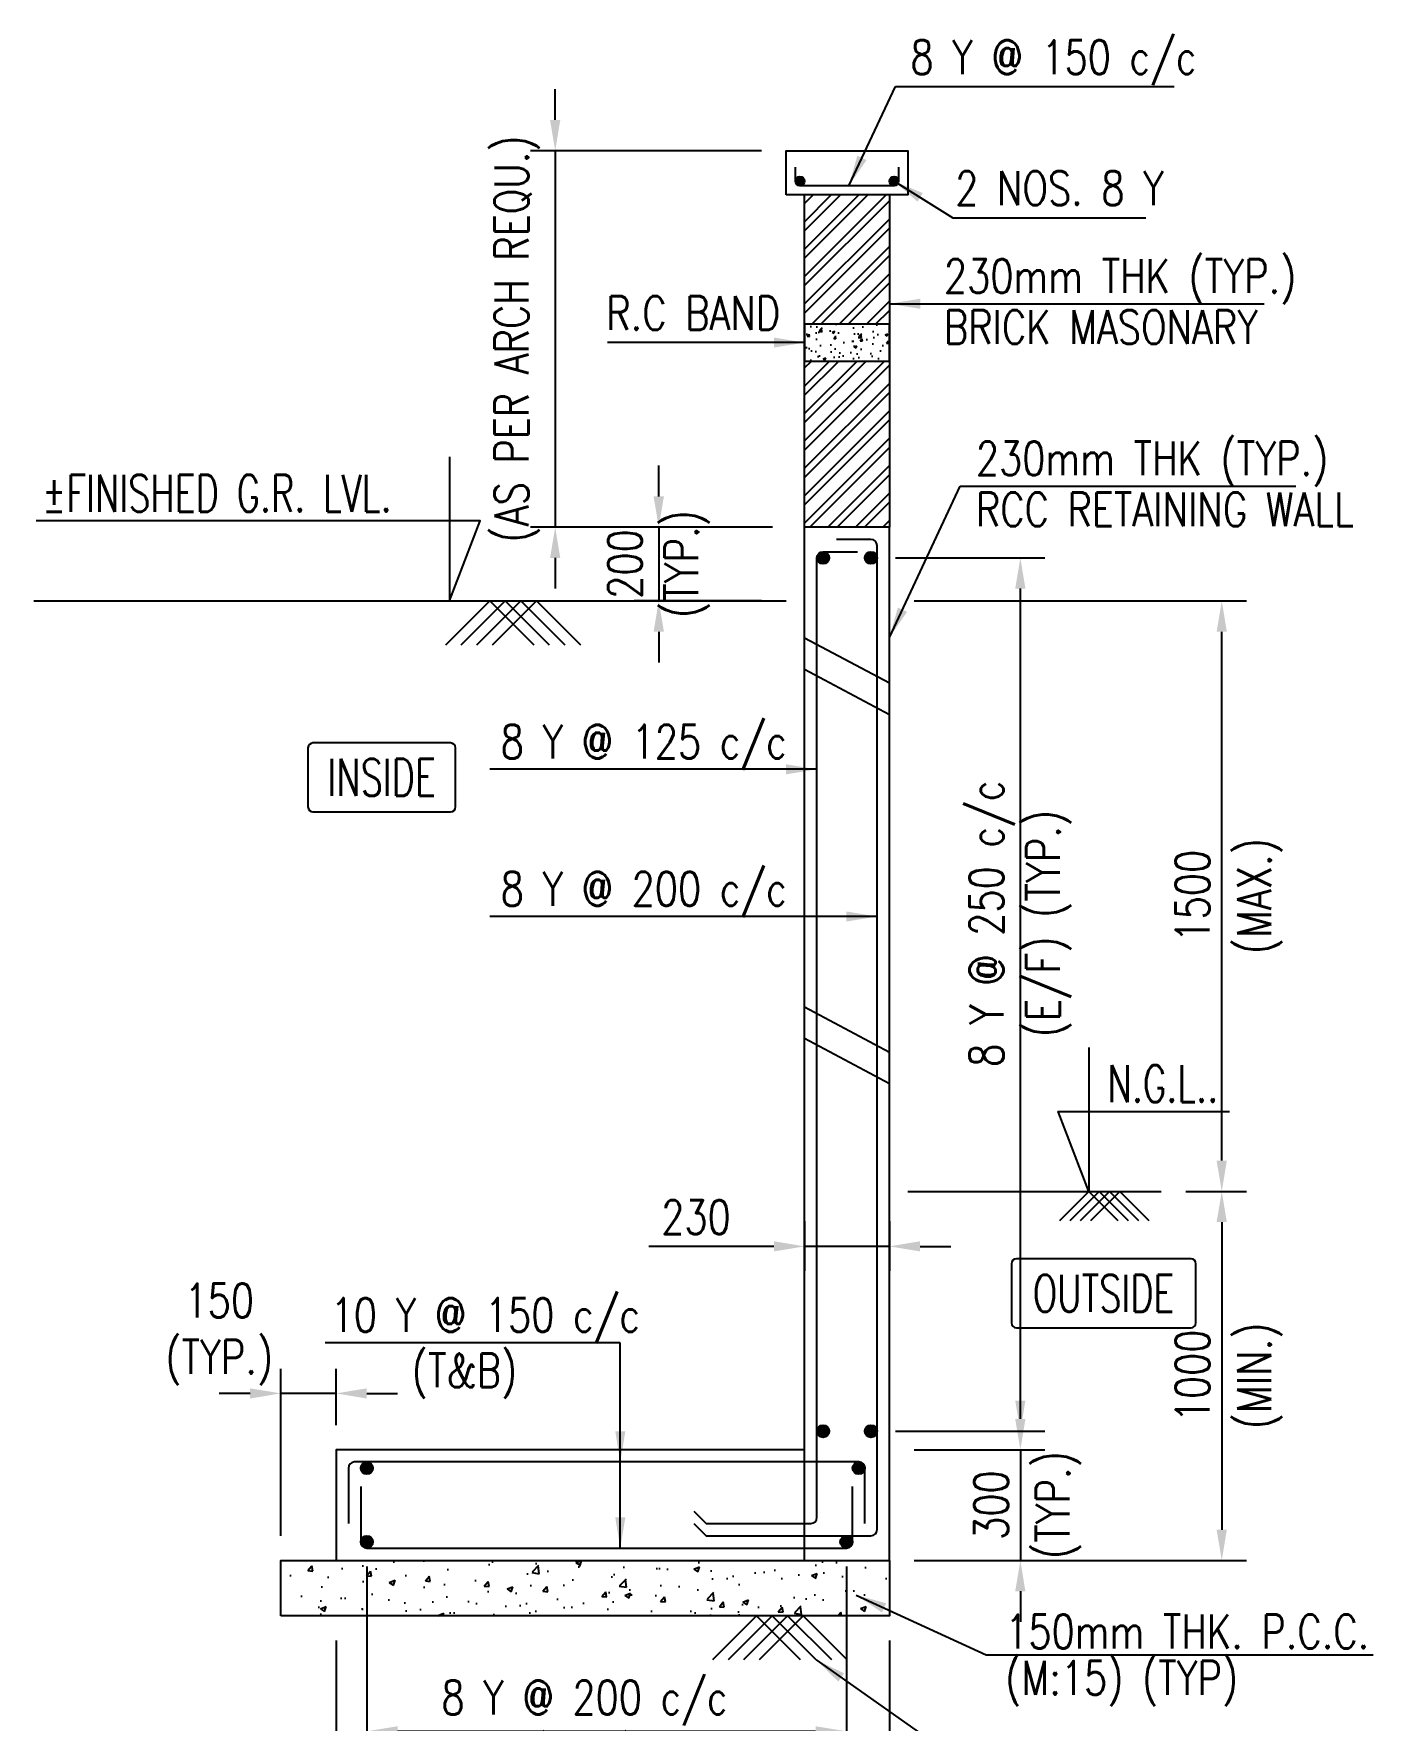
# Model space of a CAD drawing. Extents: x -69352 to 1013721, y -547461 to -186867.
# Drawn here: x 651506 to 662400, y -298926 to -285216 of the extents above; entities that cross this region are included whole.
import ezdxf
from ezdxf.enums import TextEntityAlignment as Align
from ezdxf.lldxf.tags import DXFTag

# ---------------------------------------------------------------- set-up
doc = ezdxf.new("R2010")
doc.units = 0
doc.header["$LTSCALE"] = 500
doc.header["$MEASUREMENT"] = 0
doc.header["$PDMODE"] = 35
doc.header["$PDSIZE"] = -15
doc.layers.get('DEFPOINTS').update_dxf_attribs({"color": 4})
for name, color, linetype in [('NO. BEAM', 3, 'Continuous'), ('S- PILE CAP', 4, 'Continuous'), ('S-COLUMN', 1, 'Continuous'), ('S-CONCRET LINE', 4, 'Continuous'), ('S-DIM-1', 5, 'Continuous'), ('S-FOOTING', 4, 'Continuous'), ('S-HATCH', 253, 'Continuous'), ('S-LEVEL SECTION', 3, 'Continuous'), ('S-PCC', 9, 'Continuous'), ('S-REINFORCEMENT', 6, 'Continuous'), ('S-RETAINING WALL', 6, 'Continuous'), ('S-TEXT-1 @ 1', 4, 'Continuous'), ('TITLE', 4, 'Continuous')]:
    doc.layers.add(name, color=color, linetype=linetype)
doc.layers.add('RIDE-PROFILE', color=8, linetype='Continuous', lineweight=25)
doc.styles.add('ROMANS', font='simplex.shx', dxfattribs={"width": 0.8, "height": 275})
tags = doc.linetypes.add('HIDDEN', pattern=[0.375, 0.25, -0.125]).pattern_tags.tags
tags[6:7] = [DXFTag(74, 4), DXFTag(75, 0), DXFTag(340, '0'), DXFTag(46, 1.0), DXFTag(50, 0.0), DXFTag(44, 0.0), DXFTag(45, 0.0)]
tags[4:5] = [DXFTag(74, 4), DXFTag(75, 0), DXFTag(340, '0'), DXFTag(46, 1.0), DXFTag(50, 0.0), DXFTag(44, 0.0), DXFTag(45, 0.0)]
doc.dimstyles.new('dim100', dxfattribs={"dimtxt": 250, "dimasz": 250, "dimexe": 200, "dimexo": 200, "dimgap": 100, "dimtad": 1, "dimdec": 0, "dimzin": 0, "dimdsep": 46, "dimtxsty": 'ROMANS', "dimcen": 0, "dimclrd": 5, "dimclre": 5, "dimclrt": 4, "dimadec": 0, "dimazin": 0, "dimtfac": 1, "dimtdec": 0, "dimtix": 1, "dimtofl": 0, "dimtmove": 2, "dimatfit": 3, "dimfxl": 0, "dimtolj": 1, "dimtzin": 0, "dimlwd": -1, "dimlwe": -1, "dimarcsym": 0})
doc.dimstyles.new('dim33.33', dxfattribs={"dimtxt": 250, "dimasz": 250, "dimexe": 200, "dimexo": 200, "dimgap": 100, "dimtad": 1, "dimdec": 0, "dimlfac": 0.333331, "dimzin": 0, "dimdsep": 46, "dimtxsty": 'ROMANS', "dimcen": 0, "dimclrd": 5, "dimclre": 5, "dimclrt": 4, "dimadec": 0, "dimazin": 0, "dimtfac": 1, "dimtdec": 0, "dimtix": 1, "dimtofl": 0, "dimtmove": 2, "dimatfit": 3, "dimfxl": 0, "dimtolj": 1, "dimtzin": 0, "dimlwd": -1, "dimlwe": -1, "dimarcsym": 0})

# ---------------------------------------------------------------- blocks, each defined once
blk = doc.blocks.new('*D243')
at = {"layer": 'DEFPOINTS', "color": 0}
for p in [(658315, -289477), (659530, -289477), (658315, -296577)]:
    blk.add_point(p, dxfattribs=at)
at = {"layer": 'S-DIM-1', "color": 5}
for p, q in [((658515, -289477), (659730, -289477)), ((658515, -296577), (659730, -296577))]:
    blk.add_line(p, q, dxfattribs=at)
at = {"layer": 'S-DIM-1', "color": 5, "lineweight": -3}
blk.add_line((659530, -296327), (659530, -289727), dxfattribs=at)
at = {"layer": 'S-DIM-1', "color": 5}
for points in [[(659571, -289727), (659488, -289727), (659530, -289477)], [(659488, -296327), (659571, -296327), (659530, -296577)]]:
    blk.add_solid(points, dxfattribs=at)
at = {"layer": 'S-DIM-1', "color": 4, "insert": (659530, -292450), "char_height": 275, "attachment_point": 5, "rotation": 90, "style": 'ROMANS'}
blk.add_mtext('\\A1;8 Y @ 250 c/c\\P(E/F) (TYP.)', dxfattribs=at)
blk = doc.blocks.new('*D244')
at = {"layer": 'DEFPOINTS', "color": 0}
for p in [(658465, -296727), (658465, -297627), (659530, -297627)]:
    blk.add_point(p, dxfattribs=at)
at = {"layer": 'S-DIM-1', "color": 5, "lineweight": -3}
for p, q in [((659530, -296477), (659530, -296227)), ((659530, -296727), (659530, -297627)), ((659530, -297877), (659530, -298127))]:
    blk.add_line(p, q, dxfattribs=at)
at = {"layer": 'S-DIM-1', "color": 5}
for p, q in [((658665, -296727), (659730, -296727)), ((658665, -297627), (659730, -297627))]:
    blk.add_line(p, q, dxfattribs=at)
for points in [[(659488, -296477), (659571, -296477), (659530, -296727)], [(659571, -297877), (659488, -297877), (659530, -297627)]]:
    blk.add_solid(points, dxfattribs=at)
at = {"layer": 'S-DIM-1', "color": 4, "char_height": 275, "attachment_point": 5, "rotation": 90, "style": 'ROMANS'}
for s, insert in [('(TYP.)', (659839, -297177)), ('\\A1;300', (659292, -297177))]:
    blk.add_mtext(s, dxfattribs=dict(at, insert=insert))
blk = doc.blocks.new('*D245')
at = {"layer": 'DEFPOINTS', "color": 0}
for p in [(654215, -297477), (658115, -297477), (658115, -299016)]:
    blk.add_point(p, dxfattribs=at)
at = {"layer": 'S-DIM-1', "color": 5}
for p, q in [((654215, -297677), (654215, -299216)), ((658115, -297677), (658115, -299216)), ((654465, -299016), (657865, -299016))]:
    blk.add_line(p, q, dxfattribs=at)
for points in [[(654465, -298975), (654465, -299058), (654215, -299016)], [(657865, -299058), (657865, -298975), (658115, -299016)]]:
    blk.add_solid(points, dxfattribs=at)
at = {"layer": 'S-DIM-1', "color": 4, "insert": (655986, -299016), "char_height": 275, "attachment_point": 5, "style": 'ROMANS'}
blk.add_mtext('\\A1;8 Y @ 200 c/c\\P(T&B)', dxfattribs=at)
blk = doc.blocks.new('*D246')
at = {"layer": 'DEFPOINTS', "color": 0}
for p in [(653965, -298077), (658465, -298077), (658465, -299962)]:
    blk.add_point(p, dxfattribs=at)
at = {"layer": 'S-DIM-1', "color": 5}
for p, q in [((653965, -298277), (653965, -300162)), ((658465, -298277), (658465, -300162)), ((654215, -299962), (658215, -299962))]:
    blk.add_line(p, q, dxfattribs=at)
for points in [[(654215, -299920), (654215, -300003), (653965, -299962)], [(658215, -300003), (658215, -299920), (658465, -299962)]]:
    blk.add_solid(points, dxfattribs=at)
at = {"layer": 'S-DIM-1', "color": 4, "insert": (655992, -299962), "char_height": 275, "attachment_point": 5, "style": 'ROMANS'}
blk.add_mtext('\\A1;1500\\P(TYP.)', dxfattribs=at)
blk = doc.blocks.new('*D247')
at = {"layer": 'DEFPOINTS', "color": 0}
for p in [(660675, -294627), (658465, -297627), (661168, -297627)]:
    blk.add_point(p, dxfattribs=at)
at = {"layer": 'S-DIM-1', "color": 5}
for p, q in [((660875, -294627), (661368, -294627)), ((658665, -297627), (661368, -297627))]:
    blk.add_line(p, q, dxfattribs=at)
at = {"layer": 'S-DIM-1', "color": 5, "lineweight": -3}
blk.add_line((661168, -294877), (661168, -297377), dxfattribs=at)
at = {"layer": 'S-DIM-1', "color": 5}
for points in [[(661209, -294877), (661126, -294877), (661168, -294627)], [(661126, -297377), (661209, -297377), (661168, -297627)]]:
    blk.add_solid(points, dxfattribs=at)
at = {"layer": 'S-DIM-1', "color": 4, "char_height": 275, "attachment_point": 5, "rotation": 90, "style": 'ROMANS'}
for s, insert in [('(MIN.)', (661477, -296127)), ('\\A1;1000', (660930, -296127))]:
    blk.add_mtext(s, dxfattribs=dict(at, insert=insert))
blk = doc.blocks.new('*D248')
at = {"layer": 'DEFPOINTS', "color": 0}
for p in [(658465, -289827), (661168, -289827), (660675, -294627)]:
    blk.add_point(p, dxfattribs=at)
at = {"layer": 'S-DIM-1', "color": 5}
for p, q in [((658665, -289827), (661368, -289827)), ((660875, -294627), (661368, -294627))]:
    blk.add_line(p, q, dxfattribs=at)
at = {"layer": 'S-DIM-1', "color": 5, "lineweight": -3}
blk.add_line((661168, -294377), (661168, -290077), dxfattribs=at)
at = {"layer": 'S-DIM-1', "color": 5}
for points in [[(661209, -290077), (661126, -290077), (661168, -289827)], [(661126, -294377), (661209, -294377), (661168, -294627)]]:
    blk.add_solid(points, dxfattribs=at)
at = {"layer": 'S-DIM-1', "color": 4, "char_height": 275, "attachment_point": 5, "rotation": 90, "style": 'ROMANS'}
for s, insert in [('\\A1;{1500', (660930, -292227)), ('(MAX.)}', (661477, -292227))]:
    blk.add_mtext(s, dxfattribs=dict(at, insert=insert))
blk = doc.blocks.new('*D249')
at = {"layer": 'DEFPOINTS', "color": 0}
for p in [(653515, -296269), (653965, -296727), (653515, -297627)]:
    blk.add_point(p, dxfattribs=at)
at = {"layer": 'S-DIM-1', "color": 5}
for p, q in [((653515, -297427), (653515, -296069)), ((653965, -296527), (653965, -296069))]:
    blk.add_line(p, q, dxfattribs=at)
at = {"layer": 'S-DIM-1', "color": 5, "lineweight": -3}
for p, q in [((653265, -296269), (653015, -296269)), ((653965, -296269), (653515, -296269)), ((654215, -296269), (654465, -296269))]:
    blk.add_line(p, q, dxfattribs=at)
at = {"layer": 'S-DIM-1', "color": 5}
for points in [[(653265, -296311), (653265, -296228), (653515, -296269)], [(654215, -296228), (654215, -296311), (653965, -296269)]]:
    blk.add_solid(points, dxfattribs=at)
at = {"layer": 'S-DIM-1', "color": 4, "insert": (653015, -295789), "char_height": 275, "attachment_point": 5, "style": 'ROMANS'}
blk.add_mtext('\\A1;150\\P(TYP.)', dxfattribs=at)
blk = doc.blocks.new('*D250')
at = {"layer": 'DEFPOINTS', "color": 0}
for p in [(657715, -289227), (656589, -289827), (657625, -289827)]:
    blk.add_point(p, dxfattribs=at)
at = {"layer": 'S-DIM-1', "color": 5, "lineweight": -3}
for p, q in [((656589, -288977), (656589, -288727)), ((656589, -289227), (656589, -289827)), ((656589, -290077), (656589, -290327))]:
    blk.add_line(p, q, dxfattribs=at)
at = {"layer": 'S-DIM-1', "color": 5}
for p, q in [((657515, -289227), (656389, -289227)), ((657425, -289827), (656389, -289827))]:
    blk.add_line(p, q, dxfattribs=at)
for points in [[(656547, -288977), (656631, -288977), (656589, -289227)], [(656631, -290077), (656547, -290077), (656589, -289827)]]:
    blk.add_solid(points, dxfattribs=at)
at = {"layer": 'S-DIM-1', "color": 4, "insert": (656589, -289527), "char_height": 275, "attachment_point": 5, "rotation": 90, "style": 'ROMANS'}
blk.add_mtext('\\A1;200\\P(TYP.)', dxfattribs=at)
blk = doc.blocks.new('*D251')
at = {"layer": 'DEFPOINTS', "color": 0}
for p in [(657625, -286167), (655747, -289227), (657715, -289227)]:
    blk.add_point(p, dxfattribs=at)
at = {"layer": 'S-DIM-1', "color": 5, "lineweight": -3}
for p, q in [((655747, -285917), (655747, -285667)), ((655747, -286167), (655747, -289227)), ((655747, -289477), (655747, -289727))]:
    blk.add_line(p, q, dxfattribs=at)
at = {"layer": 'S-DIM-1', "color": 5}
for p, q in [((657425, -286167), (655547, -286167)), ((657515, -289227), (655547, -289227))]:
    blk.add_line(p, q, dxfattribs=at)
for points in [[(655705, -285917), (655788, -285917), (655747, -286167)], [(655788, -289477), (655705, -289477), (655747, -289227)]]:
    blk.add_solid(points, dxfattribs=at)
at = {"layer": 'S-DIM-1', "color": 4, "insert": (655437, -287697), "char_height": 275, "attachment_point": 5, "rotation": 90, "style": 'ROMANS'}
blk.add_mtext('\\A1;(AS PER ARCH REQU.)', dxfattribs=at)
blk = doc.blocks.new('*D335')
at = {"layer": 'DEFPOINTS', "color": 0}
for p in [(657775, -294669), (658465, -294669), (657775, -295074)]:
    blk.add_point(p, dxfattribs=at)
at = {"layer": 'S-DIM-1', "color": 5}
for p, q in [((657775, -294869), (657775, -295274)), ((658465, -294869), (658465, -295274))]:
    blk.add_line(p, q, dxfattribs=at)
at = {"layer": 'S-DIM-1', "color": 5, "lineweight": -3}
for p, q in [((657525, -295074), (656509, -295074)), ((658465, -295074), (657775, -295074)), ((658715, -295074), (658965, -295074))]:
    blk.add_line(p, q, dxfattribs=at)
at = {"layer": 'S-DIM-1', "color": 5}
for points in [[(657525, -295115), (657525, -295032), (657775, -295074)], [(658715, -295032), (658715, -295115), (658465, -295074)]]:
    blk.add_solid(points, dxfattribs=at)
at = {"layer": 'S-DIM-1', "color": 4, "insert": (656892, -294836), "char_height": 275, "attachment_point": 5, "style": 'ROMANS'}
blk.add_mtext('\\A1;230', dxfattribs=at)

msp = doc.modelspace()

# ---------------------------------------------------------------- hatches: boundary and pattern name
at = {"layer": 'S-HATCH'}
h = msp.add_hatch(dxfattribs=at)
h.set_pattern_fill('ANSI32', color=256, scale=420, style=0)
h.set_pattern_definition([(45, (-8033422.2, 111577.09), (-111.369318, 111.369318), []), (45, (-8033347.96, 111577.09), (-111.369318, 111.369318), [])])
h.paths.add_polyline_path([(657775.086, -287576.53), (658465.086, -287576.53), (658465.086, -286526.53), (657775.086, -286526.53)])
h.paths.add_polyline_path([(658465.086, -287876.53), (657775.086, -287876.53), (657775.086, -289226.53), (658465.086, -289226.53)])
at = {"layer": 'S-PCC', "linetype": 'ByBlock'}
h = msp.add_hatch(dxfattribs=at)
h.set_pattern_fill('AR-CONC,_O', color=256, scale=30)
h.set_pattern_definition([(50, (-17665626.37, 1122263.4), (215.1780548, -18.8256405), [22.5, -247.5]), (355, (-17665626.37, 1122263.4), (-41.6254, 225.65764), [18, -198]), (100.4514445, (-17665608.44, 1122261.83), (173.552654, 206.8319973), [19.1220576, -210.3426336]), (46.1842, (-17665626.37, 1122323.4), (320.1723992, -49.6557842), [33.75, -371.25]), (96.6356355, (-17665599.7, 1122319.26), (280.3985837, 292.23558), [28.6831026, -315.514128]), (351.184164, (-17665626.37, 1122323.4), (280.3985835, 292.23558), [27, -297.0000003]), (21, (-17665596.37, 1122308.4), (179.0721156, -120.7856672), [22.5, -247.5]), (326, (-17665596.37, 1122308.4), (72.9945996, 217.5450135), [18, -198]), (71.4514447, (-17665581.45, 1122298.34), (252.066713, 96.7593458), [19.122057, -210.3426336]), (37.5, (-17665626.37, 1122263.4), (3.6479566, 99.86815615), [0, -195.6, 0, -201, 0, -198.75]), (7.5, (-17665626.37, 1122263.4), (78.92086123, 118.32351356), [0, -114.6, 0, -191.1, 0, -75.75]), (327.5, (-17665693.27, 1122263.4), (160.14673085, -6.76646152), [0, -75, 0, -234, 0, -310.5]), (317.5, (-17665723.27, 1122263.4), (174.9558508, 30.0314947), [0, -97.5, 0, -155.4, 0, -220.5])])
h.paths.add_polyline_path([(657775.086, -287576.53), (657775.086, -287876.53), (658465.086, -287876.53), (658465.086, -287576.53)])
h = msp.add_hatch(dxfattribs=at)
h.set_pattern_fill('AR-CONC,_O', color=256, scale=66.666667)
h.set_pattern_definition([(50, (-16443742.34, 113700.7), (478.173455, -41.834757), [50, -550]), (355, (-16443742.34, 113700.7), (-92.500889, 501.461422), [40, -440]), (100.4514445, (-16443702.5, 113697.2), (385.672564, 459.626661), [42.493461, -467.428075]), (46.1842, (-16443742.34, 113834), (711.49422, -110.346187), [75, -825]), (96.6356355, (-16443683.05, 113824.8), (623.107964, 649.4124), [63.740228, -701.142507]), (351.184164, (-16443742.34, 113834), (623.107963, 649.4124), [60, -660]), (21, (-16443675.67, 113800.7), (397.938035, -268.412594), [50, -550]), (326, (-16443675.67, 113800.7), (162.210221, 483.433363), [40, -440]), (71.4514447, (-16443642.5, 113778.3), (560.148251, 215.020769), [42.49346, -467.428075]), (37.5, (-16443742.34, 113700.69), (8.1065702, 221.9292359), [0, -434.6666667, 0, -446.6666667, 0, -441.6666667]), (7.5, (-16443742.34, 113700.7), (175.3796916, 262.9411413), [0, -254.6666667, 0, -424.6666667, 0, -168.3333333]), (327.5, (-16443891, 113700.69), (355.8816241, -15.0365812), [0, -166.6666667, 0, -520, 0, -690]), (317.5, (-16443957.67, 113700.7), (388.7907796, 66.736655), [0, -216.6666667, 0, -345.3333333, 0, -490])])
h.paths.add_polyline_path([(653515.086, -298076.658), (653515.086, -297626.658), (658465.086, -297626.53), (658465.086, -298076.53)])

# ---------------------------------------------------------------- linework, layer by layer
at = {"layer": 'NO. BEAM', "color": 7, "elevation": -8.324}
for points in [[(654896.505, -290981.592), (653776.505, -290981.592, 0.414213562), (653736.505, -291021.592), (653736.505, -291501.592, 0.414213562), (653776.505, -291541.592), (654896.505, -291541.592, 0.414213562), (654936.505, -291501.592), (654936.505, -291021.592, 0.414213562)], [(660917.634, -295175.542), (659497.634, -295175.542, 0.414213562), (659457.634, -295215.542), (659457.634, -295695.542, 0.414213562), (659497.634, -295735.542), (660917.634, -295735.542, 0.414213562), (660957.634, -295695.542), (660957.634, -295215.542, 0.414213562)]]:
    msp.add_lwpolyline(points, format="xyb", close=True, dxfattribs=at)
at = {"layer": 'RIDE-PROFILE', "color": 2, "linetype": 'HIDDEN', "ltscale": 1000}
for p, q in [((657775.086, -290126.53, -9.124), (658465.086, -290493.874, -9.124)), ((657775.086, -290381.429, -9.124), (658465.086, -290748.773, -9.124)), ((657775.086, -293126.53, -9.124), (658465.086, -293493.874, -9.124)), ((657775.086, -293381.429, -9.124), (658465.086, -293748.773, -9.124))]:
    msp.add_line(p, q, dxfattribs=at)
at = {"layer": 'S- PILE CAP', "color": 8, "linetype": 'HIDDEN', "ltscale": 1500}
msp.add_line((657775.086, -297626.53, -8.324), (657775.086, -296726.53, -8.324), dxfattribs=at)
at = {"layer": 'S-COLUMN', "color": 4}
msp.add_line((657775.086, -289187.526, -8.324), (657775.086, -286526.53, -8.324), dxfattribs=at)
at = {"layer": 'S-COLUMN', "color": 4, "elevation": -8.324}
for points in [[(657775.086, -289226.53), (657775.086, -286526.53)], [(658465.086, -286526.53), (658465.086, -289226.53)]]:
    msp.add_lwpolyline(points, dxfattribs=at)
at = {"layer": 'S-CONCRET LINE', "elevation": -8.324}
msp.add_lwpolyline([(657625.086, -286526.53), (657625.086, -286166.53), (658615.086, -286166.53), (658615.086, -286526.53)], close=True, dxfattribs=at)
at = {"layer": 'S-FOOTING', "elevation": -8.324}
msp.add_lwpolyline([(657775.086, -296726.53), (653965.086, -296726.658), (653965.086, -297626.658), (658465.086, -297626.53)], dxfattribs=at)
at = {"layer": 'S-LEVEL SECTION'}
for p, q in [((651505.914, -289826.53, -8.324), (657625.086, -289826.53, -8.324)), ((658615.086, -294626.53, -8.324), (660674.788, -294626.53, -8.324))]:
    msp.add_line(p, q, dxfattribs=at)
at = {"layer": 'S-LEVEL SECTION', "elevation": -8.324}
for points in [[(654886.434, -288656.131), (654886.434, -289826.53), (655136.434, -289176.53), (651525.805, -289176.53)], [(660086.121, -293456.131), (660086.121, -294626.53), (659836.121, -293976.53), (661229.851, -293976.53)]]:
    msp.add_lwpolyline(points, dxfattribs=at)
at = {"layer": 'S-PCC', "elevation": -8.324}
for points in [[(658465.086, -287576.53), (657775.086, -287576.53), (657775.086, -287876.53), (658465.086, -287876.53)], [(653515.086, -298076.658), (653515.086, -297626.658), (658465.086, -297626.53), (658465.086, -298076.53)]]:
    msp.add_lwpolyline(points, close=True, dxfattribs=at)
for points in [[(654856.161, -290184.503), (655214.134, -289826.53), (655572.107, -290184.503)], [(654982.724, -290184.503), (655340.697, -289826.53), (655698.669, -290184.503)], [(655109.286, -290184.503), (655467.259, -289826.53), (655825.232, -290184.503)], [(655235.849, -290184.503), (655593.822, -289826.53), (655951.794, -290184.503)], [(660324.769, -294865.179), (660086.121, -294626.53), (659847.472, -294865.179)], [(660409.144, -294865.179), (660170.496, -294626.53), (659931.847, -294865.179)], [(660493.519, -294865.179), (660254.871, -294626.53), (660016.222, -294865.179)], [(660577.894, -294865.179), (660339.246, -294626.53), (660100.597, -294865.179)], [(657742.285, -298434.538), (657384.312, -298076.565), (657026.34, -298434.538)], [(657868.848, -298434.538), (657510.875, -298076.565), (657152.902, -298434.538)], [(657995.41, -298434.538), (657637.437, -298076.565), (657279.465, -298434.538)], [(658121.973, -298434.538), (657764, -298076.565), (657406.027, -298434.538)]]:
    msp.add_lwpolyline(points, dxfattribs=at)
at = {"layer": 'S-REINFORCEMENT', "color": 5, "elevation": -8.324}
msp.add_lwpolyline([(658540.086, -286301.53), (658540.086, -286414.03, -0.414213562), (658502.586, -286451.53), (657737.586, -286451.53, -0.414213562), (657700.086, -286414.03), (657700.086, -286301.53)], format="xyb", dxfattribs=at)
at = {"layer": 'S-REINFORCEMENT', "color": 5, "const_width": 37.5, "elevation": -8.324}
for points in [[(657718.836, -286414.03, 1), (657756.336, -286414.03, 1)], [(658521.336, -286414.03, -1), (658483.836, -286414.03, -1)]]:
    msp.add_lwpolyline(points, format="xyb", close=True, dxfattribs=at)
at = {"layer": 'S-REINFORCEMENT', "color": 5, "ltscale": 10, "elevation": -8.324}
for points in [[(656875.086, -297326.53), (656975.086, -297426.53), (658315.086, -297426.53, 0.414213562), (658365.086, -297376.53), (658365.086, -289376.53, 0.414213562), (658315.086, -289326.53), (658035.086, -289326.53)], [(656875.086, -297226.53), (656975.086, -297326.53), (657825.086, -297326.53, 0.414213562), (657875.086, -297276.53), (657875.086, -289476.53, -0.414213562), (657925.086, -289426.53), (658205.086, -289426.53)], [(658265.086, -297326.53), (658265.086, -296876.53, 0.414213562), (658215.086, -296826.53), (654115.086, -296826.658, 0.414213562), (654065.086, -296876.658), (654065.086, -297326.658)], [(654165.086, -297026.658), (654165.086, -297476.658, 0.414213562), (654215.086, -297526.658), (658115.086, -297526.53, 0.414213562), (658165.086, -297476.53), (658165.086, -297026.53)]]:
    msp.add_lwpolyline(points, format="xyb", dxfattribs=at)
at = {"layer": 'S-REINFORCEMENT', "color": 5, "ltscale": 10, "const_width": 50}
for points, elevation in [([(657900.086, -289476.53, 1), (657950.086, -289476.53, 1)], -8.324), ([(658290.086, -289476.53, 1), (658340.086, -289476.53, 1)], -8.324), ([(657900.086, -296576.529, 1), (657950.086, -296576.529, 1)], -8.324), ([(658290.086, -296576.529, 1), (658340.086, -296576.529, 1)], -8.324), ([(654240.086, -296876.658, 1), (654190.086, -296876.658, 1)], -19.051), ([(658190.086, -296876.53, -1), (658240.086, -296876.53, -1)], -8.324), ([(654240.086, -297476.658, -1), (654190.086, -297476.658, -1)], -19.051), ([(658140.086, -297476.53, -1), (658090.086, -297476.53, -1)], -8.324)]:
    msp.add_lwpolyline(points, format="xyb", close=True, dxfattribs=dict(at, elevation=elevation))
at = {"layer": 'S-REINFORCEMENT', "color": 5}
for centre in [(657737.586, -286414.03, -8.324), (658502.586, -286414.03, -8.324)]:
    msp.add_circle(centre, 37.5, dxfattribs=at)
at = {"layer": 'S-REINFORCEMENT', "color": 5, "ltscale": 10}
for centre in [(657925.086, -289476.53, -8.324), (658315.086, -289476.53, -8.324), (657925.086, -296576.529, -8.324), (658315.086, -296576.529, -8.324), (654215.086, -296876.658, -19.051), (658215.086, -296876.53, -8.324), (654215.086, -297476.658, -19.051), (658115.086, -297476.53, -8.324)]:
    msp.add_circle(centre, 50, dxfattribs=at)
at = {"layer": 'S-RETAINING WALL', "color": 4}
msp.add_line((658465.086, -289226.53, -8.324), (657775.086, -289226.53, -8.324), dxfattribs=at)
at = {"layer": 'S-RETAINING WALL', "color": 4, "elevation": -8.324}
for points in [[(657775.086, -296726.53), (657775.086, -289226.53)], [(658465.086, -297626.53), (658465.086, -289226.53)]]:
    msp.add_lwpolyline(points, dxfattribs=at)

# ---------------------------------------------------------------- texts
at = {"layer": 'S-LEVEL SECTION', "style": 'ROMANS', "width": 0.7}
for s, p in [('%%PFINISHED G.R. LVL.', (651572.568, -288951.53, -8.324)), ('N.G.L..', (660238.925, -293751.53, -8.324))]:
    msp.add_text(s, height=300, dxfattribs=at).set_placement(p, align=Align.MIDDLE_LEFT)
at = {"layer": 'S-TEXT-1 @ 1', "style": 'ROMANS', "width": 0.8}
for s, p in [('8 Y @ 150 c/c', (658635.586, -285405.776, -8.324)), ('2 NOS. 8 Y', (659000.42, -286471.659, -8.324)), ('230mm THK (TYP.)', (658908.42, -287186.028, -8.324)), ('R.C BAND', (656162.859, -287486.53, -8.324)), ('BRICK MASONARY', (658908.42, -287600.314, -8.324)), ('230mm THK (TYP.)', (659168.388, -288668.296, -8.324)), ('RCC RETAINING WALL', (659168.388, -289082.582, -8.324)), ('8 Y @ 125 c/c', (655303.127, -290970.848, -8.324)), ('8 Y @ 200 c/c', (655303.127, -292167.306, -8.324)), ('10 Y @ 150 c/c', (653920.734, -295631.91, -8.324)), ('(T&B)', (654580.625, -296081.91, -8.324)), ('150mm THK. P.C.C.', (659406.758, -298205.245, 181.263)), ('(M:15) (TYP)', (659406.758, -298581.816, 181.263))]:
    msp.add_text(s, height=275, dxfattribs=at).set_placement(p, align=Align.MIDDLE_LEFT)
at = {"layer": 'TITLE', "color": 2, "style": 'ROMANS', "width": 0.7}
for s, p in [('INSIDE', (654336.505, -291261.592, -8.324)), ('OUTSIDE', (660207.634, -295455.542, -8.324))]:
    msp.add_text(s, height=300, dxfattribs=at).set_placement(p, align=Align.MIDDLE_CENTER)

# ---------------------------------------------------------------- dimensions: what is measured, and where the dimension line sits
at = {"layer": 'S-DIM-1'}
for base, p1, p2, angle, text, override, picture, middle in [((655746.586, -289226.53, -8.324), (657625.086, -286166.53, -8.324), (657715.086, -289226.53, -8.324), 90, '(AS PER ARCH REQU.)', {"dimtofl": 1, "dimtmove": 0, "dimlwd": 65533}, '*D251', (655437.063, -287696.53, -8.324)), ((661167.594, -289826.53, -8.324), (660674.788, -294626.53, -8.324), (658465.086, -289826.53, -8.324), 270, '{1500\\X(MAX.)}', {"dimtxt": 250, "dimasz": 250, "dimtxsty": 'ROMANS', "dimtofl": 1, "dimtmove": 0, "dimlwd": 65533}, '*D248', (661167.594, -292226.53, -8.324)), ((661167.594, -297626.53, -8.324), (660674.788, -294626.53, -8.324), (658465.086, -297626.53, -8.324), 90, '<>\\X(MIN.)', {"dimtxt": 250, "dimasz": 250, "dimtofl": 1, "dimtmove": 0, "dimlwd": 65533}, '*D247', (661167.594, -296126.53, -8.324)), ((659529.718, -297626.53, -8.324), (658465.086, -296726.53, -8.324), (658465.086, -297626.53, -8.324), 90, '<>\\X(TYP.)', {"dimtxt": 250, "dimasz": 250, "dimtofl": 1, "dimtmove": 0, "dimlwd": 65533}, '*D244', (659529.718, -297176.53, -8.324))]:
    dim = msp.add_linear_dim(base=base, p1=p1, p2=p2, angle=angle, text=text, dimstyle='dim33.33', override=override, dxfattribs=at)
    dim.commit()
    dim.dimension.update_dxf_attribs({"geometry": picture, "text_midpoint": middle})
for base, p1, p2, angle, text, override, picture, middle in [((656588.969, -289826.53, -7.071), (657715.086, -289226.53, -8.324), (657625.086, -289826.53, -8.324), 90, '<>\\X(TYP.)', {"dimtofl": 1, "dimtmove": 0, "dimlwd": 65533}, '*D250', (656588.969, -289526.53, -7.071)), ((659529.718, -289476.53, -8.324), (658315.086, -296576.529, -8.324), (658315.086, -289476.53, -8.324), 90, '8 Y @ 250 c/c\\X(E/F) (TYP.)', {"dimtxt": 250, "dimasz": 250, "dimtofl": 1, "dimtmove": 0, "dimlwd": 65533}, '*D243', (659529.718, -292449.764, -8.324)), ((653515.086, -296269.202, -19.051), (653965.086, -296726.658, -19.051), (653515.086, -297626.658, -19.051), 180, '<>\\X(TYP.)', {"dimtxt": 250, "dimasz": 250, "dimtofl": 1, "dimtmove": 1, "dimlwd": 65533}, '*D249', (653015.086, -296269.202, -19.051))]:
    dim = msp.add_linear_dim(base=base, p1=p1, p2=p2, angle=angle, text=text, dimstyle='dim33.33', override=override, dxfattribs=at)
    dim.commit()
    dim.dimension.update_dxf_attribs({"geometry": picture, "text_midpoint": middle, "dimtype": 160})
dim = msp.add_linear_dim(base=(657775.086, -295073.625, 11.093), p1=(658465.086, -294668.944, -8.324), p2=(657775.086, -294668.944, -8.324), dimstyle='dim33.33', override={"dimtofl": 1, "dimtmove": 0, "dimlwd": 65533}, dxfattribs=at)
dim.commit()
dim.dimension.update_dxf_attribs({"geometry": '*D335', "text_midpoint": (656892.229, -295073.625, 11.093), "dimtype": 160})
for base, p1, p2, text, override, picture, middle in [((658115.086, -299016.222, 11.093), (654215.086, -297476.658, -19.051), (658115.086, -297476.53, -8.324), '8 Y @ 200 c/c\\X(T&B)', {"dimtxt": 250, "dimasz": 250, "dimtxsty": 'ROMANS', "dimtmove": 0}, '*D245', (655986.418, -299016.222, 11.093)), ((658465.086, -299961.778, 11.093), (653965.086, -298076.658, -19.051), (658465.086, -298076.53, -8.324), '<>\\X(TYP.)', {"dimtxt": 250, "dimasz": 250, "dimtmove": 0}, '*D246', (655991.797, -299961.778, 11.093))]:
    dim = msp.add_linear_dim(base=base, p1=p1, p2=p2, text=text, dimstyle='dim33.33', override=override, dxfattribs=at)
    dim.commit()
    dim.dimension.update_dxf_attribs({"geometry": picture, "text_midpoint": middle, "dimtype": 160})

# ---------------------------------------------------------------- leaders
for points, override in [([(656276.406, -296826.53, -8.324), (656276.406, -295856.91, -8.324), (653875.658, -295856.91, -8.324)], {"dimtad": 0, "dimarcsym": 1}), ([(656276.406, -297526.53, -8.324), (656276.406, -295856.91, -8.324), (653875.658, -295856.91, -8.324)], {"dimgap": 100, "dimtad": 0, "dimarcsym": 1})]:
    msp.add_leader(points, dimstyle='dim100', override=override)
for points, dimstyle in [([(658134.586, -286451.53, -8.324), (658515.586, -285645.776, -8.324), (660781.156, -285645.776, -8.324)], 'dim33.33'), ([(658502.586, -286414.03, -8.324), (658981.656, -286711.659, -8.324), (660549.026, -286711.659, -8.324)], 'dim33.33'), ([(658465.086, -287411.028, -8.324), (661511.283, -287411.028, -8.324)], 'dim100'), ([(657775.086, -287726.53, -8.324), (656172.586, -287726.53, -8.324)], 'dim33.33'), ([(658465.086, -290124.721, -8.324), (659040.353, -288893.296, -8.324), (661771.251, -288893.296, -8.324)], 'dim100'), ([(657874.01, -291195.848, -8.324), (655214.556, -291195.848, -8.324)], 'dim100'), ([(658364.01, -292392.306, -8.324), (655214.556, -292392.306, -8.324)], 'dim100'), ([(658194.586, -297908.074, -8.324), (659251.086, -298393.53, -8.324), (662400.011, -298393.53, -8.324)], 'dim100'), ([(657868.848, -298434.538, -8.324), (659195.664, -299368.967, -8.324), (662344.588, -299368.967, -8.324)], 'dim100')]:
    msp.add_leader(points, dimstyle=dimstyle, dxfattribs=at)

doc.saveas('drawing.dxf')
